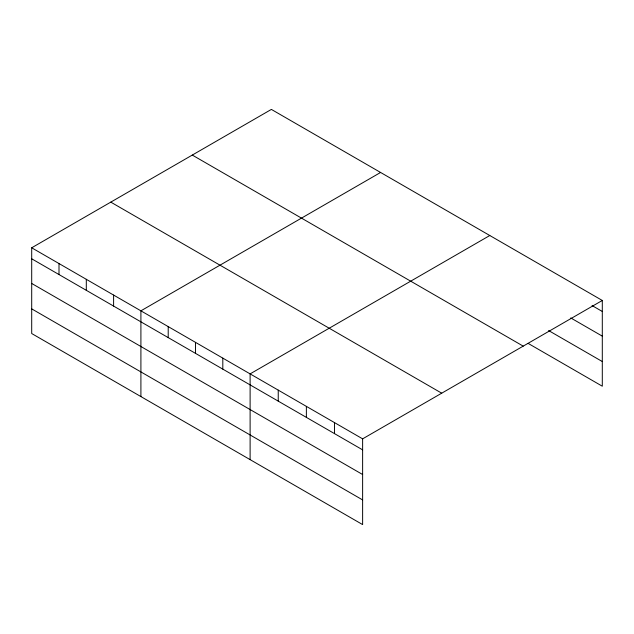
<?xml version="1.0" encoding="UTF-8"?>
<svg xmlns="http://www.w3.org/2000/svg" width="634" height="634" viewBox="0 0 634 634"><rect width="100%" height="100%" fill="white"/><g stroke="black" fill="none" stroke-linecap="round" stroke-linejoin="round"><path stroke-width="0.95" d="M362.624 474.517L362.624 438.847L31.7 247.791L31.7 333.532L362.624 524.587L362.624 474.517L31.7 283.453M528.146 343.398L602.3 386.209L602.3 300.468L271.376 109.413L31.7 247.791M380.582 172.464L140.906 310.834L140.906 396.575M489.789 235.515L250.113 373.886L250.113 459.626M362.624 438.847L602.3 300.468M592.069 305.572L602.3 311.476M570.759 317.935L602.3 336.139M548.6 330.544L602.3 361.546M192.284 155.076L523.209 346.132M110.792 202.127L441.716 393.183M31.7 258.791L362.624 449.855M31.7 308.869L362.624 499.925M334.498 422.609L334.498 433.616M306.373 406.362L306.373 417.37M278.239 390.124L278.239 401.132M222.811 358.123L222.811 369.131M195.51 342.36L195.51 353.368M168.208 326.597L168.208 337.605M113.605 295.072L113.605 306.079M86.303 279.309L86.303 290.317M59.002 263.554L59.002 274.554"/></g></svg>
